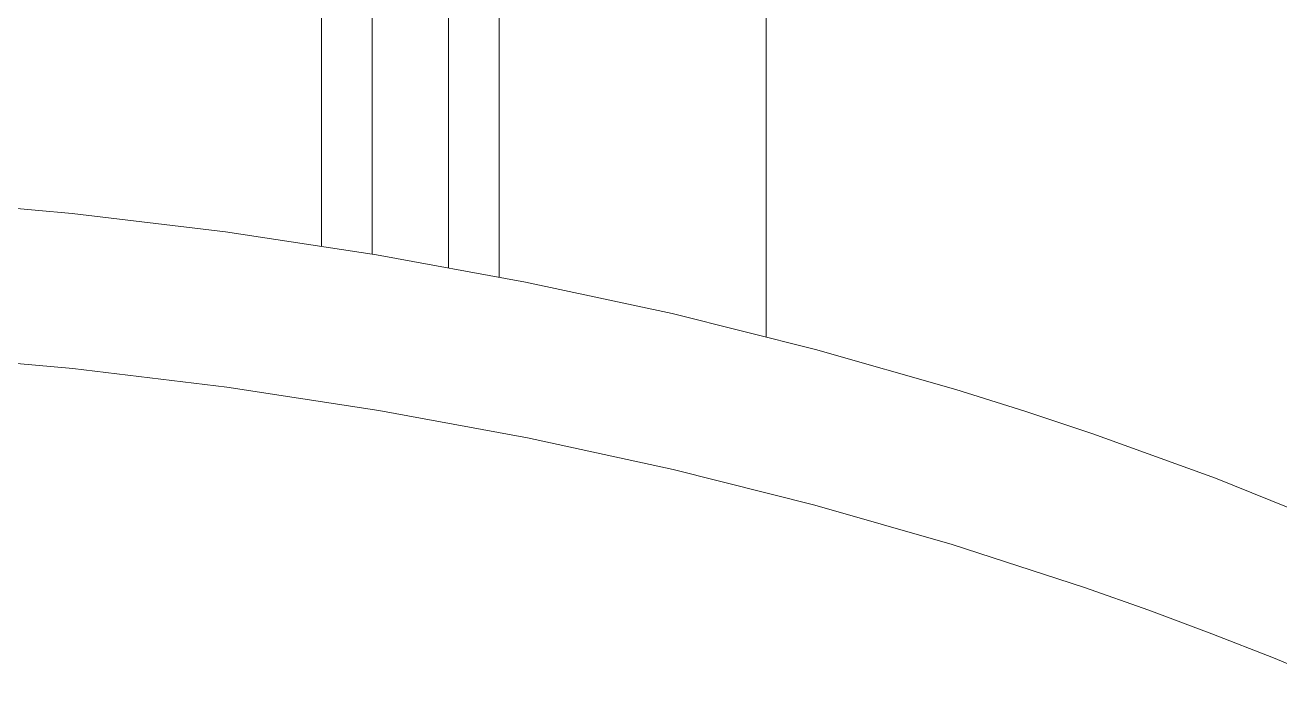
# Model space of a CAD drawing. Header units: inches. Extents: x -6.5 to 91.7, y -2.1 to 67.1.
# Drawn here: x 82.735 to 85.069, y 53.25 to 54.475 of the extents above; entities that cross this region are included whole.
import ezdxf

# ---------------------------------------------------------------- set-up
doc = ezdxf.new("R2010")
doc.units = ezdxf.units.IN
doc.layers.add('ZANO_R', color=7, linetype='Continuous', lineweight=0)

msp = doc.modelspace()

# ---------------------------------------------------------------- linework, layer by layer
at = {"layer": 'ZANO_R'}
for p, q in [((84.11362, 53.89531), (84.11362, 55.90251)), ((83.28603, 54.06424), (83.28603, 55.53391)), ((83.52248, 54.02433), (83.52248, 55.3974)), ((83.61707, 55.34279), (83.61707, 54.00655)), ((83.38061, 55.03932), (83.38061, 54.04904)), ((82.53386, 54.15026), (82.82227, 54.12443)), ((82.82227, 54.12443), (83.10746, 54.0902)), ((83.10746, 54.0902), (83.3889, 54.04766)), ((83.3889, 54.04766), (83.66604, 53.99693)), ((83.66604, 53.99693), (83.93835, 53.93811)), ((83.93835, 53.93811), (84.20529, 53.87131)), ((82.82366, 53.83568), (82.53393, 53.8618)), ((84.20529, 53.87131), (84.46634, 53.79664)), ((83.11029, 53.80101), (82.82366, 53.83568)), ((83.39269, 53.75796), (83.11029, 53.80101)), ((84.46634, 53.79664), (84.59448, 53.75638)), ((83.66978, 53.7068), (83.39269, 53.75796)), ((84.59448, 53.75638), (84.72095, 53.71419)), ((84.72095, 53.71419), (84.94926, 53.63149)), ((83.94053, 53.64784), (83.66978, 53.7068)), ((84.20401, 53.58145), (83.94053, 53.64784)), ((84.94926, 53.63149), (85.1702, 53.54281)), ((84.45934, 53.50804), (84.20401, 53.58145)), ((84.70574, 53.42807), (84.45934, 53.50804)), ((84.82537, 53.38578), (84.70574, 53.42807)), ((84.94253, 53.34203), (84.82537, 53.38578)), ((85.05714, 53.2969), (84.94253, 53.34203)), ((85.16913, 53.25045), (85.05714, 53.2969))]:
    msp.add_line(p, q, dxfattribs=at)

doc.saveas('drawing.dxf')
